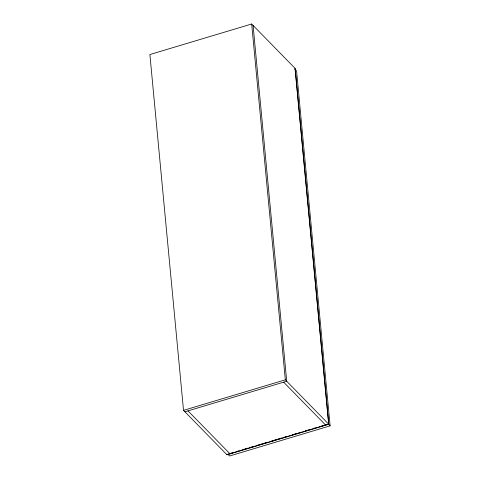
<?xml version="1.0" encoding="UTF-8"?>
<svg xmlns="http://www.w3.org/2000/svg" width="480" height="480" viewBox="0 0 480 480"><rect width="100%" height="100%" fill="white"/><g stroke="black" fill="none" stroke-linecap="round" stroke-linejoin="round"><path stroke-width="0.72" d="M251.688 24L149.886 54.54L183.522 410.358L227.004 454.812L328.806 424.272L295.17 68.448L251.688 24L285.324 379.824L328.806 424.272M183.522 410.358L285.324 379.824M184.92 411.792L286.722 381.252L253.086 25.428M228.516 453.96L233.544 452.454M236.412 451.59L238.572 450.942M242.88 449.652L247.902 448.146M249.342 447.714L252.93 446.634M257.238 445.344L262.266 443.838M263.7 443.406L267.294 442.326M271.602 441.036L276.624 439.53M278.064 439.098L281.652 438.018M284.526 437.16L286.68 436.512M292.422 434.79L296.016 433.71M298.884 432.852L301.038 432.204M305.346 430.914L310.374 429.402M313.248 428.544L315.402 427.896M319.71 426.606L324.738 425.094M226.848 454.65L328.65 424.11L295.014 68.292M294.786 69.168L296.568 70.992L330.114 425.844L229.584 456L227.796 454.176M328.326 424.02L330.114 425.844M283.668 382.17L325.752 425.19M187.974 410.874L230.058 453.894"/></g></svg>
